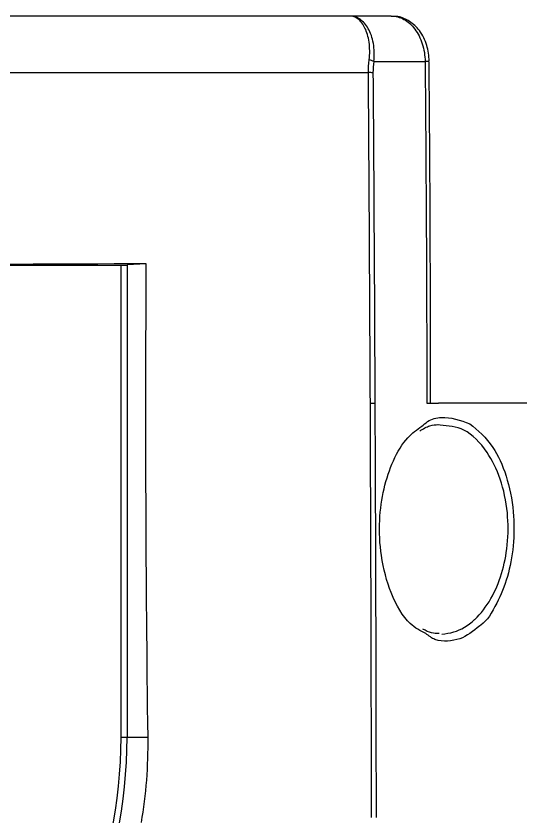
# Model space of a CAD drawing. Extents: x 9.3 to 87.2, y 1.1 to 68.8.
# Drawn here: x 39.012 to 40.103, y 12.281 to 14.011 of the extents above; entities that cross this region are included whole.
import ezdxf

# ---------------------------------------------------------------- set-up
doc = ezdxf.new("R2010")
doc.units = 0
doc.header["$MEASUREMENT"] = 0
doc.layers.add('OBJECT', color=7, linetype='CONTINUOUS')

msp = doc.modelspace()

# ---------------------------------------------------------------- linework, layer by layer
at = {"layer": 'OBJECT'}
for p, q in [((39.7338, 14.0108), (38.1725, 14.0108)), ((39.8224, 14.0108), (39.7338, 14.0108)), ((38.1725, 13.8885), (39.7731, 13.8885)), ((38.1725, 13.4728), (39.2389, 13.4728)), ((39.2389, 12.4528), (39.2389, 13.4728)), ((39.2933, 13.4756), (39.2519, 13.4731)), ((39.2519, 13.4731), (39.2519, 12.4528)), ((39.7773, 13.1748), (39.7871, 13.1748)), ((39.8994, 13.1748), (39.9245, 13.1748)), ((39.9344, 13.1748), (39.9245, 13.1748)), ((40.2546, 13.1748), (39.9344, 13.1748)), ((39.928, 13.1269), (39.9234, 13.1278)), ((39.2519, 12.4528), (39.2389, 12.4528)), ((39.2971, 12.4528), (39.2519, 12.4528))]:
    msp.add_line(p, q, dxfattribs=at)
at = {"layer": 'OBJECT', "flags": 128}
msp.add_lwpolyline([(39.7847, 13.9125), (39.883, 13.9124), (39.8956, 13.9124)], dxfattribs=at)
at = {"layer": 'OBJECT'}
for centre, radius, start, end in [((39.7696, 13.8842), 0.0321, 61.9371, 80.6941), ((39.8979, 13.8719), 0.0406, 80.9738, 93.2694), ((39.7755, 13.5074), 0.3811, 88.8696, 90.3471), ((38.2075, 12.4528), 1.0443, 270, 0), ((38.2075, 12.4528), 1.0313, 270, 0)]:
    msp.add_arc(centre, radius, start, end, dxfattribs=at)
msp.add_ellipse((39.2389, 13.4733), major_axis=(0.015, 0), ratio=0.034921, start_param=4.712389, end_param=5.759587, dxfattribs=at)
for points, knots in [([(39.7748, 13.9159), (39.7756, 13.9226), (39.776, 13.9292), (39.7759, 13.942), (39.7755, 13.9482), (39.7738, 13.96), (39.7726, 13.9655), (39.7696, 13.9757), (39.7678, 13.9805), (39.7637, 13.9889), (39.7614, 13.9927), (39.7565, 13.9992), (39.7539, 14.002), (39.7484, 14.0064), (39.7456, 14.008), (39.7398, 14.0103), (39.7367, 14.0108), (39.7338, 14.0108)], [0, 0, 0, 0, 0.125, 0.125, 0.25, 0.25, 0.375, 0.375, 0.5, 0.5, 0.625, 0.625, 0.75, 0.75, 0.875, 0.875, 1, 1, 1, 1]), ([(39.7847, 13.9125), (39.7856, 13.9194), (39.7859, 13.9261), (39.7856, 13.9392), (39.7849, 13.9456), (39.7828, 13.9578), (39.7813, 13.9635), (39.7776, 13.9741), (39.7753, 13.9791), (39.7703, 13.9879), (39.7675, 13.9918), (39.7615, 13.9987), (39.7583, 14.0015), (39.7517, 14.0061), (39.7482, 14.0079), (39.7411, 14.0102), (39.7374, 14.0108), (39.7338, 14.0108)], [0, 0, 0, 0, 0.125, 0.125, 0.25, 0.25, 0.375, 0.375, 0.5, 0.5, 0.625, 0.625, 0.75, 0.75, 0.875, 0.875, 1, 1, 1, 1]), ([(39.8224, 14.0108), (39.8318, 14.0108), (39.8412, 14.0083), (39.8542, 14.0011), (39.8584, 13.9982), (39.8663, 13.9911), (39.87, 13.9871), (39.8768, 13.9781), (39.8799, 13.9731), (39.8853, 13.9624), (39.8876, 13.9567), (39.8915, 13.9447), (39.8929, 13.9384), (39.895, 13.9256), (39.8955, 13.919), (39.8956, 13.9124)], [0, 0, 0, 0, 0.25, 0.25, 0.375, 0.375, 0.5, 0.5, 0.625, 0.625, 0.75, 0.75, 0.875, 0.875, 1, 1, 1, 1]), ([(39.904, 13.9119), (39.9041, 13.9139), (39.9045, 13.9274), (39.8988, 13.9532), (39.8837, 13.9821), (39.8603, 14.0018), (39.839, 14.011), (39.8263, 14.0099), (39.8228, 14.0096)], [0, 0, 0, 0, 0.039622, 0.273629, 0.530094, 0.731273, 0.926651, 1, 1, 1, 1]), ([(39.9074, 13.1748), (39.9072, 13.3596), (39.907, 13.6054), (39.9047, 13.8511), (39.9041, 13.912)], [0, 0, 0, 0, 0.7521044, 1, 1, 1, 1]), ([(39.8884, 13.1247), (39.8925, 13.1283), (39.9056, 13.14), (39.9413, 13.1486), (39.9717, 13.1376), (39.9922, 13.1302)], [0, 0, 0, 0, 0.126033, 0.410489, 1, 1, 1, 1]), ([(39.9922, 13.1302), (40.0097, 13.1157), (40.0405, 13.0903), (40.0726, 13.0197), (40.0882, 12.944), (40.0879, 12.8668), (40.0749, 12.7973), (40.0504, 12.7393), (40.0285, 12.7032), (40.0144, 12.6943), (40.0136, 12.6938)], [0, 0, 0, 0, 0.1893816, 0.332452, 0.4761744, 0.6036941, 0.724371, 0.8504815, 0.9911222, 1, 1, 1, 1]), ([(39.8971, 12.677), (39.8856, 12.6829), (39.8566, 12.6978), (39.8214, 12.7583), (39.799, 12.8394), (39.7953, 12.9201), (39.8052, 12.9919), (39.8265, 13.0537), (39.8549, 13.1015), (39.8781, 13.1175), (39.8884, 13.1247)], [0, 0, 0, 0, 0.110921, 0.278178, 0.422402, 0.544804, 0.657356, 0.772097, 0.898028, 1, 1, 1, 1]), ([(39.8839, 13.1143), (39.8913, 13.119), (39.9047, 13.1275), (39.9181, 13.1281), (39.9242, 13.1284)], [0, 0, 0, 0, 0.549551, 1, 1, 1, 1]), ([(39.9316, 12.6759), (39.9404, 12.6769), (39.9647, 12.6798), (39.9888, 12.6947), (40.0155, 12.7194), (40.038, 12.7479), (40.0622, 12.804), (40.0753, 12.8689), (40.0755, 12.9415), (40.06, 13.0131), (40.0276, 13.0773), (39.9818, 13.123), (39.9454, 13.1256), (39.928, 13.1269)], [0, 0, 0, 0, 0.063551, 0.174867, 0.177866, 0.2774, 0.366196, 0.450775, 0.539961, 0.640709, 0.741556, 0.875837, 1, 1, 1, 1]), ([(39.9258, 12.6774), (39.9204, 12.6772), (39.9088, 12.6767), (39.8972, 12.6833), (39.891, 12.6868)], [0, 0, 0, 0, 0.469052, 1, 1, 1, 1]), ([(40.0136, 12.6938), (39.9995, 12.6824), (39.9771, 12.6644), (39.953, 12.6618), (39.9442, 12.6608)], [0, 0, 0, 0, 0.62982, 1, 1, 1, 1]), ([(39.9442, 12.6608), (39.9349, 12.6607), (39.9187, 12.6604), (39.9036, 12.672), (39.8971, 12.677)], [0, 0, 0, 0, 0.5663886, 1, 1, 1, 1]), ([(39.2828, 12.2688), (39.288, 12.2992), (39.2918, 12.3297), (39.2965, 12.3911), (39.2975, 12.4219), (39.2971, 12.4528)], [0, 0, 0, 0, 0.5, 0.5, 1, 1, 1, 1])]:
    msp.add_open_spline(points, degree=3, knots=knots, dxfattribs=at)
for points in [[(39.7731, 13.8885), (39.7731, 13.8978), (39.7736, 13.9069), (39.7748, 13.9159)], [(39.7847, 13.9125), (39.7835, 13.9047), (39.7829, 13.8966), (39.783, 13.8884)], [(39.8956, 13.9124), (39.8978, 13.6666), (39.899, 13.4207), (39.8994, 13.1748)], [(39.7773, 13.1748), (39.7762, 13.4127), (39.7749, 13.6506), (39.7731, 13.8885)], [(39.783, 13.8884), (39.7847, 13.6506), (39.7861, 13.4127), (39.7871, 13.1748)], [(39.2933, 13.4756), (38.9216, 13.4738), (38.548, 13.4728), (38.1725, 13.4728)], [(39.2971, 12.4528), (39.2926, 12.7943), (39.2914, 13.1353), (39.2933, 13.4756)], [(39.7799, 12.2796), (39.7794, 12.5779), (39.7786, 12.8763), (39.7773, 13.1748)], [(39.7871, 13.1748), (39.7884, 12.8764), (39.7893, 12.5781), (39.7897, 12.2798)]]:
    msp.add_open_spline(points, degree=3, dxfattribs=at)

doc.saveas('drawing.dxf')
